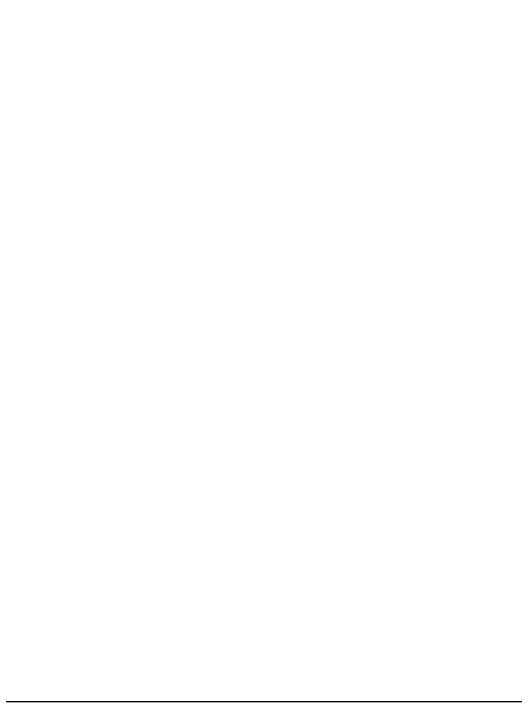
# Model space of a CAD drawing. Extents: x -560814 to 57327, y -29287 to 19916.
# Drawn here: x 19846.464 to 19846.916, y 3063.554 to 3064.176 of the extents above; entities that cross this region are included whole.
import ezdxf

# ---------------------------------------------------------------- set-up
doc = ezdxf.new("R2010")
doc.units = 0
doc.header["$LTSCALE"] = 0.25
doc.linetypes.add('DASHDOT', pattern=[25.4, 12.7, -6.35, 0, -6.35])
for name, color, linetype, lineweight in [('01-First Floor$0$LOADING', 253, 'Continuous', 5), ('E-LITE-CLNG-CNDT', 6, 'DASHDOT', 35), ('T-DATA-DIM', 251, 'DASHDOT', 25)]:
    doc.layers.add(name, color=color, linetype=linetype, lineweight=lineweight)
doc.styles.add('DC_SIMPLEX', font='SIMPLEX.shx', dxfattribs={"width": 0.7})
doc.dimstyles.new('DevCad-MM', dxfattribs={"dimscale": 0.01, "dimtxt": 2, "dimasz": 2, "dimexe": 1, "dimexo": 1, "dimgap": 0.6, "dimtad": 1, "dimdec": 0, "dimrnd": 10, "dimzin": 1, "dimdsep": 46, "dimtxsty": 'DC_SIMPLEX', "dimblk1": 'OBLIQUE', "dimblk2": 'OBLIQUE', "dimsah": 1, "dimcen": 3, "dimclrd": 256, "dimclre": 256, "dimclrt": 45, "dimadec": 0, "dimazin": 0, "dimtfac": 1, "dimtdec": 0, "dimtix": 1, "dimtmove": 2, "dimatfit": 2, "dimldrblk": 'OBLIQUE', "dimfxl": 1, "dimtolj": 1, "dimtzin": 0, "dimarcsym": 0})

# ---------------------------------------------------------------- blocks, each defined once
blk = doc.blocks.new('01-First Floor$0$GF21018-P')
at = {"color": 0}
blk.add_line((0.24001105, 0.32259212), (0.24001105, 0.14000103), dxfattribs=at)
blk = doc.blocks.new('01-First Floor')
at = {"layer": '01-First Floor$0$LOADING', "extrusion": (7.77426e-06, 2.24021e-05, 1), "xscale": -1000, "yscale": 1000.000000000001, "zscale": 1000.000000000001, "rotation": 90.00141075505212}
blk.add_blockref('01-First Floor$0$GF21018-P', (20140.0412, 3303.57273, 0.13384), dxfattribs=at)
blk = doc.blocks.new('_OBLIQUE')
at = {"color": 0, "linetype": 'ByBlock'}
blk.add_line((-0.5, -0.5), (0.5, 0.5), dxfattribs=at)
blk = doc.blocks.new('*D144')
at = {"layer": 'Defpoints', "color": 0, "linetype": 'Continuous', "transparency": 16777216}
for p in [(19255.14725, 3106.46858, -0.10277), (19255.14725, 1447.62207, 0), (20186.97278, 1447.62207)]:
    blk.add_point(p, dxfattribs=at)
at = {"layer": 'T-DATA-DIM', "linetype": 'Continuous', "lineweight": -2, "transparency": 16777216}
for p, q in [((19355.14725, 3106.46858), (20286.97278, 3106.46858)), ((20186.97278, 3106.46858), (20186.97278, 1447.62207)), ((19355.14725, 1447.62207), (20286.97278, 1447.62207))]:
    blk.add_line(p, q, dxfattribs=at)
at = {"layer": 'T-DATA-DIM', "linetype": 'Continuous', "lineweight": -2, "transparency": 16777216, "xscale": 200, "yscale": 200, "zscale": 200}
for p, rotation in [((20186.97278, 3106.46858), 90), ((20186.97278, 1447.62207), 270)]:
    blk.add_blockref('_OBLIQUE', p, dxfattribs=dict(at, rotation=rotation))
at = {"layer": 'T-DATA-DIM', "color": 45, "linetype": 'Continuous', "transparency": 16777216, "insert": (20026.97278, 2277.04533), "char_height": 200, "attachment_point": 5, "rotation": 90, "style": 'DC_SIMPLEX'}
blk.add_mtext('\\A1;1660', dxfattribs=at)

msp = doc.modelspace()

# ---------------------------------------------------------------- block references
at = {"layer": 'E-LITE-CLNG-CNDT'}
msp.add_blockref('01-First Floor', (0, 0), dxfattribs=at)

# ---------------------------------------------------------------- dimensions: what is measured, and where the dimension line sits
at = {"layer": 'T-DATA-DIM', "linetype": 'Continuous'}
dim = msp.add_linear_dim(base=(20186.97278, 1447.62207), p1=(19255.14725, 3106.46858, -0.10277), p2=(19255.14725, 1447.62207, 0), angle=90, dimstyle='DevCad-MM', dxfattribs=at)
dim.commit()
dim.dimension.update_dxf_attribs({"geometry": '*D144', "text_midpoint": (20026.97278, 2277.04533)})

doc.saveas('drawing.dxf')
